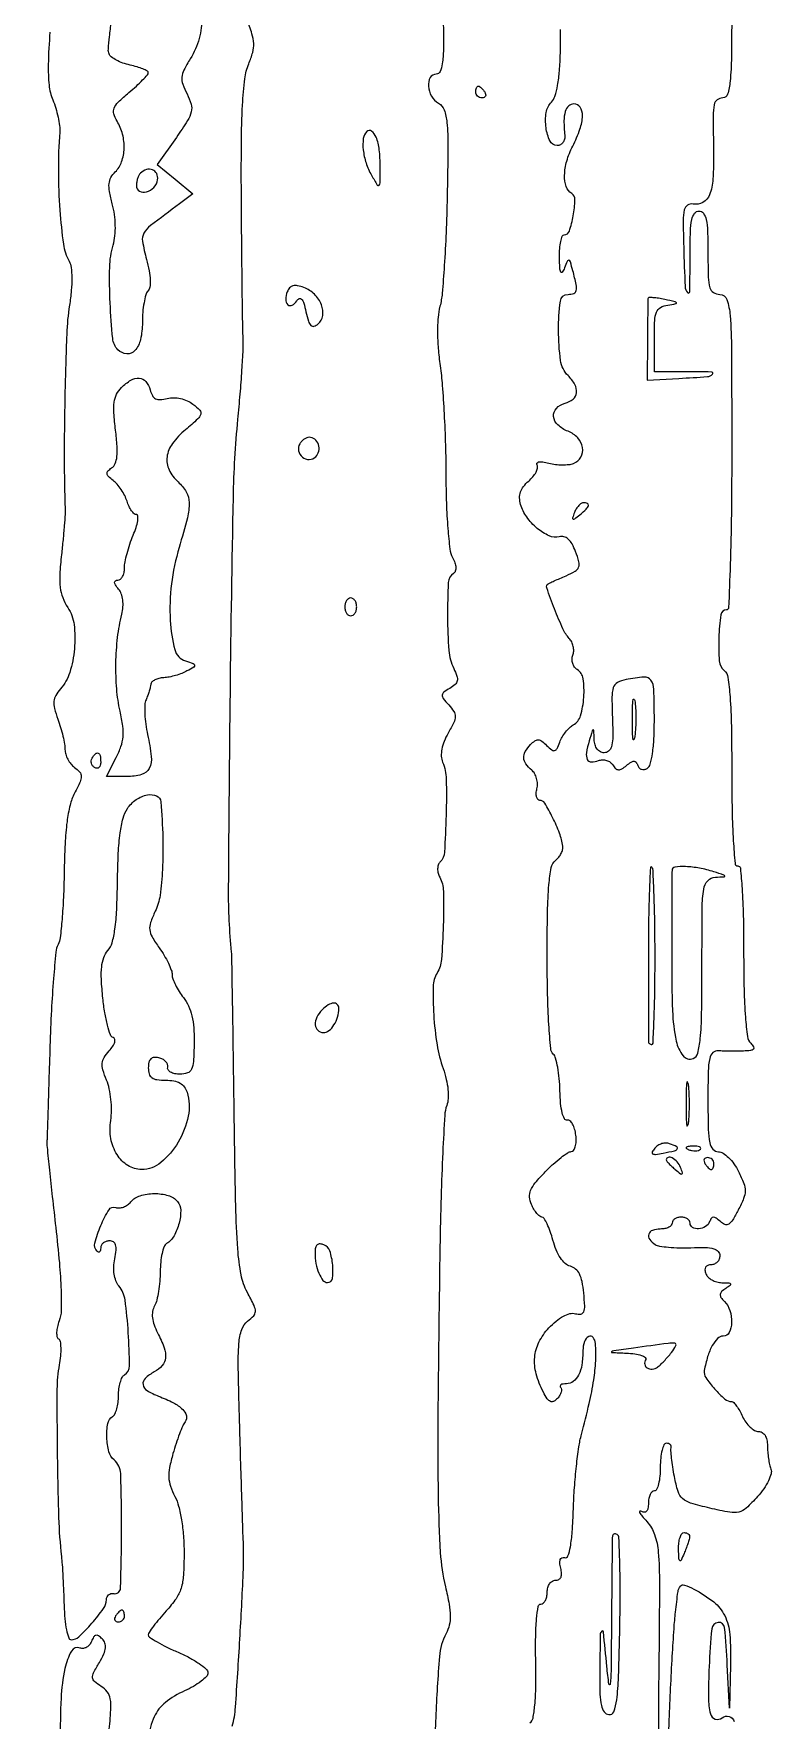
# Model space of a CAD drawing. Extents: x 0 to 5034, y 0 to 2560.
# Drawn here: x 387.8 to 512, y 1103.5 to 1386.8 of the extents above; entities that cross this region are included whole.
import ezdxf

# ---------------------------------------------------------------- set-up
doc = ezdxf.new("R2010")
doc.units = 0

msp = doc.modelspace()

# ---------------------------------------------------------------- linework, layer by layer
for points in [[(526.155146, 1387.921644, 0.000044), (526.25998, 1419.689892, 0.000061), (526.356434, 1450.89634, 0.000347)], [(505, 1391.262872, -0.003017), (504.949286, 1382.858642, -0.021477), (504.725431, 1378.793812, -0.046024), (504.304517, 1376.604561, -0.333852), (503.5, 1376, 0.162227), (502.538585, 1375.679635, 0.191333), (502.04089, 1374.866777, 0.044126), (501.884157, 1372.985224, 0.002372), (501.94301, 1367, -0.017571), (501.847541, 1362.357592, -0.079365), (501.273389, 1359.716988, -0.174786), (500.163253, 1358.447608, -0.173311), (498.494024, 1358.173205, 0.190221), (497.563467, 1357.988763, 0.198457), (497.030725, 1357.222211, 0.055941), (496.841923, 1355.409225, 0.005487), (496.925433, 1351.008403, 0.002428), (497.159117, 1344.297063, 0.17709), (497.571228, 1343.295083, 0.680372), (497.964494, 1343.445277, 0.002779), (498, 1349.833333, -0.008173), (498.060638, 1353.542824, -0.043436), (498.302326, 1355.555556, -0.101709), (498.762168, 1356.616331, -0.24446), (499.5, 1357, -0.241448), (500.235889, 1356.622643, -0.103378), (500.696429, 1355.583333, -0.044348), (500.938899, 1353.613168, -0.008455), (501, 1350, 0.006583), (501.054458, 1345.864163, 0.063075), (501.321429, 1344.125, 0.183695), (501.929389, 1343.311233, 0.142406), (503, 1343, -0.3217), (504.178853, 1342.153969, -0.062704), (504.731132, 1339.4375, -0.01773), (504.962124, 1333.647435, -0.001104), (505, 1316.5, -0.003024), (504.937214, 1306.120082, -0.005456), (504.741516, 1297.616789, -0.001251), (504.477144, 1290.362074, -0.402857), (504.100694, 1290, 0.374823), (503.162686, 1289.181889, 0.025173), (502.831996, 1285.346099, 0.02712), (502.904898, 1281.419493, 0.204085), (503.736896, 1279.803394, -0.186777), (504.359898, 1278.686399, -0.016248), (504.713606, 1275.392748, -0.014483), (504.936965, 1270.489792, -0.00414), (505, 1262.877555, 0.00468), (505.062532, 1256.196321, 0.011046), (505.265745, 1251.219389, 0.00597), (505.551261, 1247.411396, 0.38902), (506, 1247, -0.385721), (506.444241, 1246.597394, -0.007109), (506.732517, 1243.175, -0.012178), (506.936861, 1238.683157, -0.005276), (507, 1232.7, 0.005146), (507.067118, 1226.179156, 0.014171), (507.291958, 1221.587209, 0.014283), (507.637326, 1218.33598, 0.164203), (508.2, 1217.2, -0.057177), (508.677551, 1216.598671, -0.341672), (508.639583, 1216.226009, -0.173535), (508.169811, 1215.989066, -0.019135), (506.95, 1215.884846, -0.008888), (505.883992, 1215.853718, -0.006595), (504.705625, 1215.855809, -0.00667), (503.593219, 1215.887304, -0.014933), (502.75, 1215.947704, 0.221504), (501.836335, 1215.630051, 0.149722), (501.295896, 1214.647782, 0.046289), (501.051135, 1212.495677, 0.005183), (501, 1207.562858, 0.005507), (501.053692, 1202.687984, 0.044781), (501.301811, 1200.472537, 0.130854), (501.836849, 1199.396047, 0.211901), (502.75, 1198.975396, -0.140818), (503.537341, 1198.737134, -0.050196), (504.464085, 1197.996924, -0.044829), (505.374539, 1196.931073, -0.039161), (506.127484, 1195.672262, -0.02162), (507.016287, 1193.668734, -0.095169), (507.252403, 1192.403761, -0.096056), (507.001927, 1191.147212, -0.022245), (506.093514, 1189.180836, -0.017292), (505.158357, 1187.516158, -0.112755), (504.493893, 1186.832242, -0.237334), (503.849925, 1186.761628, -0.100287), (503.09103, 1187.23397, 0.026351), (502.377508, 1187.839794, 0.161983), (501.927532, 1187.993964, 0.248052), (501.586673, 1187.817643, 0.064008), (501.291667, 1187.25, -0.167658), (500.605352, 1186.407638, -0.12035), (499.44189, 1186.028073, -0.153177), (498.419926, 1186.265406, -0.265651), (498, 1187, 0.148195), (497.884432, 1187.381354, 0.098894), (497.559375, 1187.70625, 0.082425), (497.073457, 1187.925306, 0.064853), (496.5, 1188, 0.064853), (495.926543, 1187.925306, 0.082425), (495.440625, 1187.70625, 0.098894), (495.115568, 1187.381354, 0.148195), (495, 1187, -0.191087), (494.848523, 1186.618118, -0.088204), (494.4125, 1186.29375, -0.068025), (493.765418, 1186.073693, -0.048028), (493, 1186, 0.085845), (491.704637, 1185.775948, 0.232156), (491.07119, 1185.125329, 0.245473), (491.216104, 1184.25843, 0.092806), (492.152402, 1183.40581, 0.100349), (492.87751, 1183.138207, 0.015915), (494.390268, 1182.953202, 0.017097), (496.211942, 1182.851678, 0.014216), (498.152402, 1182.865161, -0.013669), (500.587443, 1182.884745, -0.063008), (501.980091, 1182.68118, -0.138109), (502.718287, 1182.233172, -0.189946), (503, 1181.518368, -0.095686), (502.888067, 1180.938824, -0.097094), (502.568594, 1180.446021, -0.098694), (502.091793, 1180.116098, -0.102495), (501.531385, 1180, 0.094119), (500.972145, 1179.893789, 0.166113), (500.617923, 1179.592642, 0.151899), (500.503306, 1179.114961, 0.075244), (500.638374, 1178.5, 0.108713), (501.017494, 1177.925088, 0.06578), (501.674403, 1177.436127, 0.061138), (502.494681, 1177.102423, 0.064364), (503.356989, 1176.984687, -0.011447), (504.493748, 1176.95053, -0.234384), (504.784323, 1176.7867, -0.399434), (504.742917, 1176.535065, -0.020978), (504.008359, 1176.026328, 0.043931), (503.306149, 1175.49075, 0.181316), (503.067055, 1175.023161, 0.182338), (503.194975, 1174.515362, 0.044506), (503.758359, 1173.841641, -0.120682), (504.694011, 1172.298974, -0.08462), (504.970994, 1170.277279, -0.10627), (504.556808, 1168.61662, -0.286101), (503.567388, 1168, 0.199363), (502.622415, 1167.607619, 0.070658), (501.727367, 1166.411935, 0.052318), (500.956547, 1164.573218, 0.02928), (500.393958, 1162.21175, 0.196589), (500.648632, 1161.033624, 0.031429), (502.130859, 1159.139323, 0.031929), (503.845327, 1157.442703, 0.181022), (505.028046, 1157, -0.212737), (505.346235, 1156.858202, -0.027748), (505.822365, 1156.265625, -0.028342), (506.334294, 1155.457576, -0.020133), (506.818046, 1154.5, 0.046624), (507.366525, 1153.543632, 0.050694), (508.069441, 1152.734375, 0.056806), (508.813326, 1152.179578, 0.1326), (509.478561, 1152, -0.134934), (510.105655, 1151.82763, -0.118733), (510.59271, 1151.352644, -0.090638), (510.899099, 1150.587329, -0.050047), (511, 1149.581787, 0.02018), (511.041781, 1148.546975, 0.016097), (511.167617, 1147.437123, 0.016387), (511.351208, 1146.41581, 0.038963), (511.57061, 1145.67659, -0.160456), (511.608871, 1144.883536, -0.045646), (511.167118, 1143.714249, -0.040009), (510.382666, 1142.38282, -0.0298), (509.32061, 1141.047724, -0.021716), (507.430585, 1139.117951, -0.129484), (506.201089, 1138.454481, -0.104825), (504.685626, 1138.411397, -0.011917), (501.311271, 1139.110527, -0.014653), (498.097998, 1139.956508, -0.110875), (496.735852, 1140.714126, -0.13872), (495.973727, 1141.911876, -0.027501), (495.373516, 1144.407605, -0.007095), (495.100356, 1146.029693, -0.009313), (494.89967, 1147.518172, -0.007188), (494.773514, 1148.762782, -0.083176), (494.812245, 1149.25, 0.13662), (494.804748, 1149.535437, 0.132619), (494.651097, 1149.779687, 0.110817), (494.367989, 1149.94361, 0.076174), (494, 1150, 0.295869), (493.612873, 1149.748945, 0.04382), (493.29375, 1148.825, 0.037669), (493.07239, 1147.532944, 0.023598), (493, 1146, -0.023598), (492.92761, 1144.467056, -0.037669), (492.70625, 1143.175, -0.04382), (492.387127, 1142.251055, -0.295869), (492, 1142, 0.195654), (491.618015, 1141.844577, 0.086673), (491.29375, 1141.395164, 0.066561), (491.073608, 1140.729059, 0.0466), (491, 1139.940983, -0.041141), (490.928515, 1139.073682, -0.147725), (490.685681, 1138.580831, -0.232604), (490.289072, 1138.430374, -0.107474), (489.75, 1138.602233, 0.334586), (489.554365, 1138.578046, 0.34225), (489.526693, 1138.385209, 0.043446), (489.957339, 1137.760867, 0.011746), (490.745125, 1136.851988, -0.101397), (492.047808, 1134.656621, -0.063576), (492.662114, 1131.723507, -0.021067), (492.859801, 1126.432437, -0.001511), (492.745125, 1111.739439, 0.003102), (492.671091, 1095.723964, 0.05296)], [(525.629179, 1326.5, 0.000052), (525.798578, 1343.827408, 0.00007), (525.947819, 1359.484375, 0.000047), (526.070043, 1372.630247, 0.00078)], [(415.954758, 1389.53109, -0.081599), (415.55332, 1386.000617, -0.069491), (414.040891, 1382.566163, 0.021192), (412.983592, 1380.681262, 0.094544), (412.634424, 1379.468324, 0.109637), (412.782626, 1378.304313, 0.033397), (413.497994, 1376.666506, -0.047239), (414.192951, 1374.947414, -0.133462), (414.224287, 1373.663856, -0.082124), (413.591557, 1372.187228, -0.011098), (411.707103, 1369.378237), (408.5, 1364.819719), (411.5, 1362.357798), (414.5, 1359.895877), (412.214801, 1358.197939, 0.003972), (407.379266, 1354.545078, 0.096036), (406.263007, 1353.283617, 0.179463), (406.017065, 1351.914795, 0.021285), (406.701844, 1348.851554, -0.019417), (407.129142, 1346.973095, -0.035211), (407.309001, 1345.408387, -0.043179), (407.258471, 1344.213183, -0.163734), (406.935542, 1343.55, 0.127655), (406.572332, 1342.921186, 0.023639), (406.274816, 1341.606718, 0.023986), (406.068631, 1339.996551, 0.019852), (406, 1338.268615, -0.053995), (405.691991, 1335.42475, -0.129231), (404.733059, 1333.550024, -0.235021), (403.379938, 1333.010689, -0.177588), (401.906716, 1333.693284, -0.174265), (401.014364, 1335.587117, -0.012083), (400.588666, 1341.563979, -0.017302), (400.514716, 1347.556638, -0.064348), (401.080549, 1351.280859, 0.043318), (401.382775, 1352.829628, 0.031587), (401.458173, 1354.582714, 0.030266), (401.309654, 1356.419511, 0.030469), (400.940556, 1358.220758, -0.019503), (400.473888, 1360.268832, -0.070197), (400.413944, 1361.603966, -0.101684), (400.728593, 1362.628514, -0.07131), (401.45448, 1363.597337, 0.110959), (402.517957, 1365.277203, 0.077303), (402.941238, 1367.48921, 0.071936), (402.679526, 1369.883964, 0.073061), (401.75, 1372.092703, -0.064211), (401.204922, 1373.326653, -0.172125), (401.255264, 1374.272083, -0.103446), (401.94141, 1375.274448, -0.015813), (403.75, 1376.901961, 0.010006), (404.995193, 1377.996585, 0.014531), (406.045313, 1379.015273, 0.010028), (406.866112, 1379.893736, 0.184921), (407, 1380.243371, 0.27632), (406.838899, 1380.512624, 0.024878), (406.098901, 1380.863424, 0.026754), (405.107934, 1381.21334, 0.017437), (403.93243, 1381.514841, -0.031543), (402.724401, 1381.86126, -0.036595), (401.630414, 1382.343903, -0.039616), (400.7861, 1382.882515, -0.140248), (400.403431, 1383.39106, -0.109773), (400.284611, 1384.189472, -0.009186), (400.472057, 1386.282816, -0.011884), (400.804299, 1388.795903, -0.008898)], [(421.077659, 1102.5, 0.054657), (421.646598, 1105.6747, 0.002302), (422.374562, 1117.120103, 0.003788), (422.944597, 1128.213949, 0.022664), (422.935578, 1134, -0.003835), (422.892864, 1135.088818, -0.000098), (422.738689, 1140.006035, -0.000208), (422.561237, 1145.778385, -0.000142), (422.364136, 1152.339693, -0.002408), (422.111838, 1162.457498, -0.023118), (422.224348, 1166.765156, -0.059813), (422.684096, 1169.132413, -0.157425), (423.681533, 1170.518997, 0.044248), (424.703616, 1171.421516, 0.194606), (424.992181, 1172.155479, 0.110484), (424.764572, 1173.12806, 0.010149), (423.634107, 1175.352098, -0.075978), (422.595595, 1178.298284, -0.028342), (422.022848, 1182.660119, -0.013404), (421.67991, 1189.937895, -0.001826), (421.426554, 1205.172795, 0.00031), (421.288348, 1215.336692, 0.000489), (421.155789, 1224.060133, 0.00011), (421.03026, 1231.717311, 0.020844), (420.984581, 1232.5, -0.026496), (420.4846, 1243.130389, -0.00148), (420.780734, 1276.252722, -0.001791), (421.286127, 1308.893224, -0.019567), (422.04972, 1322, 0.003775), (422.431384, 1326.239979, 0.004326), (422.730398, 1330.296875, 0.003911), (422.927237, 1333.740473, 0.024604), (422.927376, 1335.5, -0.008624), (422.863232, 1337.511922, -0.000532), (422.782112, 1343.49375, -0.00079), (422.704306, 1350.620651, -0.000585), (422.639951, 1358.5, -0.003456), (422.639105, 1368.336822, -0.011462), (422.831593, 1374.805557, -0.015783), (423.205157, 1379.229912, -0.070997), (423.86484, 1381.734355, 0.032658), (424.531826, 1383.656386, 0.078935), (424.698221, 1385.146797, 0.066103), (424.405558, 1386.7701, 0.017861), (423.516896, 1389.234355, -0.041558)], [(456.547013, 1388.25, -0.007151), (456.566124, 1384.115848, -0.033567), (456.383871, 1381.747106, -0.068294), (456.003039, 1380.424093, -0.296819), (455.351582, 1380, 0.27116), (454.354822, 1379.416536, 0.149361), (454.043498, 1377.991549, 0.110016), (454.572258, 1376.285746, 0.135852), (455.75, 1375.118295, -0.182327), (456.698084, 1373.99073, -0.061811), (457.162926, 1371.861936, -0.025003), (457.32433, 1367.977158, -0.002942), (457.200021, 1359.318605, -0.00521), (457.018141, 1353.388311, -0.00629), (456.719327, 1347.82484, -0.005413), (456.358666, 1343.154072, -0.04199), (455.984864, 1341, 0.04392), (455.667991, 1339.13129, 0.020796), (455.573608, 1336.687323, 0.019072), (455.687848, 1333.911087, 0.01628), (456.014736, 1331, -0.016996), (456.38028, 1327.702147, -0.005939), (456.688084, 1322.938501, -0.00589), (456.902912, 1317.684598, -0.006846), (456.979893, 1312.684259, 0.00828), (457.066649, 1307.934148, 0.011488), (457.312594, 1303.683612, 0.009598), (457.660944, 1300.210629, 0.093328), (458.103245, 1298.807085, -0.03779), (458.500506, 1297.907503, -0.071124), (458.656628, 1297.13054, -0.099335), (458.570219, 1296.524957, -0.164382), (458.254499, 1296.122826, 0.240306), (457.387881, 1294.608477, 0.012663), (457.256854, 1288.859544, 0.018246), (457.478666, 1283.178567, 0.094627), (458.295006, 1280.16098, -0.029708), (458.82751, 1278.878293, -0.132437), (458.884614, 1278.072577, -0.165101), (458.526319, 1277.446563, -0.053427), (457.64359, 1276.820419, 0.029815), (456.644446, 1276.180256, 0.222258), (456.379302, 1275.699446, 0.183008), (456.553101, 1275.128429, 0.019526), (457.458654, 1274.045687, -0.041091), (458.309866, 1272.933904, -0.149112), (458.549111, 1272.086779, -0.108625), (458.309796, 1271.096818, -0.016859), (457.360069, 1269.304664, 0.034276), (456.685652, 1267.917371, 0.049481), (456.302298, 1266.609322, 0.057662), (456.218259, 1265.427873, 0.086018), (456.439544, 1264.418416, -0.091261), (457.034134, 1261.564372, -0.012673), (457.022189, 1255.491506, -0.009067), (456.740678, 1249.301095, -0.180017), (455.980008, 1247.596804, 0.118587), (455.700068, 1247.129732, 0.072552), (455.597841, 1246.492305, 0.065233), (455.680821, 1245.780863, 0.060886), (455.944582, 1245.096804, -0.117638), (456.557982, 1242.747894, -0.012266), (456.539089, 1237.009071, -0.012161), (456.239851, 1231.275515, -0.119846), (455.49646, 1228.994272, 0.134774), (454.832608, 1226.733746, 0.020317), (454.941823, 1221.969641, 0.023935), (455.506425, 1216.922764, 0.04501), (456.517377, 1212.950749, -0.026622), (457.049865, 1211.139638, -0.033981), (457.33522, 1209.423676, -0.038269), (457.366013, 1207.910827, -0.073216), (457.12241, 1206.72325, 0.072621), (456.789113, 1205.108122, 0.002653), (456.455146, 1198.837455, 0.004799), (456.170085, 1191.398829, 0.003345), (455.985159, 1183, 0.001308), (455.644949, 1156.231819, 0.006524), (455.689334, 1141.210207, 0.010737), (456.048193, 1131.638719, 0.044267), (456.898811, 1125.910669, -0.012936), (457.525786, 1122.969508, -0.042173), (457.724152, 1120.989728, -0.061949), (457.557812, 1119.458006, -0.064962), (457.021344, 1118.039882, 0.103524), (455.898935, 1114.209999, 0.008825), (455.269896, 1103.931123, 0.009722), (455.023872, 1093.694001, 0.085209)], [(390.481011, 1387.051922, 0.016058), (390.190881, 1381.606634, 0.029981), (390.325872, 1378.131663, 0.07448), (390.94776, 1375.670033, -0.025479), (391.443512, 1374.291377, -0.020676), (391.836621, 1372.77026, -0.021149), (392.081865, 1371.33523, -0.049732), (392.111813, 1370.25, 0.018473), (391.884665, 1363.734949, 0.017792), (392.133283, 1357.138321, 0.016257), (392.738701, 1351.435312, 0.093252), (393.703006, 1348.566215, -0.098177), (394.044034, 1347.517779, -0.02779), (394.152931, 1345.796608, -0.02463), (394.063521, 1343.650259, -0.016051), (393.759214, 1341.188346, 0.029402), (393.287137, 1336.301119, 0.004087), (392.988416, 1326.121158, 0.005079), (392.870827, 1315.436547, 0.010188), (393.035598, 1307, -0.026781), (393.023134, 1306.086632, -0.003365), (392.877049, 1304.114091, -0.003949), (392.669171, 1301.772711, -0.003268), (392.411757, 1299.282013, 0.013316), (392.136244, 1295.965782, 0.043545), (392.20391, 1293.767801, 0.06165), (392.623932, 1292.058517, 0.054037), (393.460705, 1290.419628, -0.114931), (394.523339, 1287.519172, -0.05314), (394.588554, 1283.479933, -0.052993), (393.795933, 1279.486228, -0.107489), (392.22335, 1276.71376, 0.053065), (391.447054, 1275.63572, 0.109727), (391.142388, 1274.648995, 0.084486), (391.246911, 1273.45987, 0.022686), (391.812216, 1271.642762, -0.015523), (392.266913, 1270.251749, -0.014057), (392.651088, 1268.788641, -0.014237), (392.920789, 1267.459504, -0.042958), (393, 1266.539245, 0.075352), (393.118687, 1265.756171, 0.048396), (393.475134, 1264.907319, 0.047609), (393.998543, 1264.124612, 0.063801), (394.617477, 1263.537757, -0.055221), (395.470626, 1262.75609, -0.181848), (395.734342, 1262.053342, -0.106392), (395.531757, 1261.115523, -0.013129), (394.614186, 1259.220812, 0.059839), (393.858763, 1257.199852, 0.027046), (393.340274, 1254.415354, 0.020407), (393.010202, 1250.725218, 0.008823), (392.858471, 1245.793297, -0.007734), (392.742176, 1241.724985, -0.010149), (392.503206, 1238.016171, -0.007916), (392.193052, 1234.93962, -0.089511), (391.838561, 1233.772391, 0.094273), (391.469097, 1232.513218, 0.00439), (391.073867, 1228.066002, 0.007133), (390.724596, 1222.748899, 0.00505), (390.478059, 1216.772391, -0.000024), (390.293282, 1210.847079, -0.000036), (390.13193, 1205.692515, -0.000013), (389.992449, 1201.250427, -0.00089), (389.967529, 1200.5, 0.034035), (389.991954, 1199.761638, 0.000636), (390.388026, 1195.906678, 0.001556), (390.869882, 1191.410731, 0.00104), (391.44814, 1186.267414, -0.006049), (392.058691, 1180.298844, -0.013366), (392.347497, 1175.728715, -0.015109), (392.368452, 1172.328901, -0.085021), (392.020081, 1170.552816, 0.034087), (391.719682, 1169.564847, 0.047433), (391.59786, 1168.648946, 0.057044), (391.653295, 1167.925992, 0.209677), (391.907874, 1167.556937, -0.219692), (392.189865, 1167.130916, -0.031051), (392.286991, 1166.056025, -0.030623), (392.241644, 1164.690376, -0.021615), (392.030913, 1163.169049, 0.044561), (391.654706, 1159.082546, 0.003586), (391.702648, 1148.264874, 0.004965), (391.93421, 1137.512381, 0.020294), (392.404195, 1131, -0.011703), (392.523529, 1129.666016, -0.003155), (392.649871, 1127.545312, -0.003193), (392.762793, 1125.134765, -0.003303), (392.843476, 1122.75, 0.016441), (392.97843, 1120.506967, 0.028387), (393.257207, 1118.659045, 0.028671), (393.622441, 1117.306897, 0.32299), (394.047966, 1117, 0.192107), (395.336405, 1117.514004, 0.022904), (397.507086, 1119.771394, 0.024576), (399.459011, 1122.230725, 0.15023), (399.968399, 1123.75, -0.098196), (400.071243, 1124.207673, -0.116856), (400.338309, 1124.559375, -0.119434), (400.729658, 1124.74887, -0.105743), (401.183293, 1124.75, 0.467006), (402.339227, 1125.657541, 0.007104), (402.505028, 1135.308295, 0.008444), (402.371363, 1144.911968, 0.215033), (401.25, 1147.207404, -0.15871), (400.374364, 1148.594057, -0.053596), (400.033539, 1150.989057, -0.053619), (400.204716, 1153.334067, -0.212416), (401, 1154.5, 0.144823), (401.385448, 1154.931076, 0.04093), (401.70625, 1155.783064, 0.037579), (401.926362, 1156.85147, 0.032024), (402, 1158, -0.032033), (402.073657, 1159.148542, -0.037585), (402.293826, 1160.216983, -0.040938), (402.614713, 1161.069012, -0.144801), (403.00026, 1161.500161, 0.261539), (403.834002, 1163.006191, 0.014455), (403.639114, 1168.584913, 0.018354), (403.084084, 1174.087274, 0.139772), (402.045024, 1176.445749, -0.08373), (401.556482, 1177.287928, -0.051878), (401.267413, 1178.397229, -0.046908), (401.194135, 1179.670088, -0.04031), (401.350496, 1181.002481, 0.022924), (401.574133, 1182.466776, 0.097781), (401.495693, 1183.343557, 0.188877), (401.128439, 1183.819185, 0.135805), (400.475, 1184, 0.07758), (399.911518, 1183.912041, 0.090119), (399.433281, 1183.657292, 0.100778), (399.113572, 1183.278269, 0.125614), (399, 1182.833333, -0.051115), (398.958308, 1182.426566, -0.153465), (398.823848, 1182.185527, -0.259643), (398.627638, 1182.135563, -0.132434), (398.400335, 1182.266331, -0.265811), (398.023844, 1183.64931, -0.036974), (399.017611, 1186.572241, -0.037601), (400.398959, 1189.246361, -0.360849), (401.527062, 1189.627989, 0.110995), (402.123469, 1189.540703, 0.06961), (402.815247, 1189.691596, 0.064501), (403.493156, 1190.04675, 0.066766), (404.049332, 1190.559441, -0.146963), (405.604832, 1191.592475, -0.071742), (407.981635, 1191.954516, -0.071946), (410.355042, 1191.6304, -0.150804), (411.899051, 1190.621637, -0.17206), (412.438084, 1189.153799, -0.066335), (412.171705, 1186.968857, -0.064744), (411.31571, 1184.844866, -0.126878), (410.061683, 1183.538122, 0.167227), (409.650349, 1183.035488, 0.032656), (409.311869, 1181.897737, 0.031404), (409.077823, 1180.457383, 0.024579), (409, 1178.875242, -0.020865), (408.930554, 1177.211818, -0.019689), (408.722594, 1175.527154, -0.020093), (408.419757, 1174.051226, -0.06229), (408.055638, 1173.103961, 0.080114), (407.726394, 1172.14745, 0.070394), (407.693556, 1171.090902, 0.058703), (407.967408, 1169.903984, 0.03365), (408.555638, 1168.555396, -0.030464), (409.664716, 1166.056243, -0.11078), (409.89895, 1164.345863, -0.161553), (409.350786, 1163.066828, -0.088774), (408, 1162, 0.063531), (406.473476, 1160.914141, 0.255215), (406.119472, 1159.866486, 0.214352), (406.801639, 1158.861228, 0.047271), (408.717229, 1157.91741, -0.026566), (411.215006, 1156.812619, -0.074248), (412.772119, 1155.706187, -0.140925), (413.392666, 1154.634305, -0.225682), (413.187414, 1153.617321, 0.058622), (412.790805, 1152.934114, 0.010844), (412.240694, 1151.584977, 0.011501), (411.664888, 1149.969961, 0.010258), (411.140246, 1148.267706, 0.020075), (410.568103, 1145.912446, 0.060889), (410.442249, 1144.271207, 0.071803), (410.722426, 1142.802143, 0.036375), (411.465163, 1141.067366, -0.055776), (412.090495, 1139.434875, -0.02337), (412.57649, 1137.12807, -0.021554), (412.894132, 1134.444301, -0.018679), (413, 1131.611378, -0.013678), (412.896577, 1127.831329, -0.060861), (412.507836, 1125.648963, -0.078528), (411.654328, 1123.902562, -0.032218), (410, 1121.838857, 0.01055), (408.850831, 1120.5261, 0.014625), (407.88125, 1119.299004, 0.011089), (407.136341, 1118.249547, 0.149882), (407, 1117.804937, 0.253626), (407.209562, 1117.418379, 0.012905), (408.46875, 1116.643876, 0.018017), (410.083899, 1115.783213, 0.011828), (412, 1114.904654, -0.020569), (413.915165, 1113.985684, -0.029058), (415.53125, 1113.002352, -0.028759), (416.714026, 1112.080174, -0.216038), (417, 1111.449204, -0.192885), (416.754212, 1110.835773, -0.037418), (415.850374, 1110.020682, -0.034861), (414.584954, 1109.174658, -0.026035), (413.086381, 1108.418011, 0.064635), (409.875085, 1106.472927, 0.116951), (407.99055, 1104.065984, 0.08207), (407.004765, 1100.471183, 0.020493)], [(471.099583, 1103.061546, 0.211796), (471.617574, 1103.819017, 0.021949), (471.922862, 1106.009373, 0.020299), (472.0906, 1109.112438, 0.008013), (472.079423, 1113.388922, -0.007698), (472.066046, 1117.513504, -0.019552), (472.219443, 1120.504017, -0.01854), (472.489158, 1122.609237, -0.366814), (472.950134, 1123, 0.183512), (473.350902, 1123.152218, 0.090604), (473.691602, 1123.5875, 0.070487), (473.922475, 1124.234703, 0.050521), (474, 1125, -0.068582), (474.105348, 1125.764437, -0.084945), (474.413124, 1126.4125, -0.099857), (474.870073, 1126.845833, -0.140877), (475.40638, 1127, 0.121863), (475.971904, 1127.139911, 0.172211), (476.320508, 1127.518142, 0.119748), (476.426305, 1128.152639, 0.045692), (476.278612, 1129.04259, -0.038593), (476.126348, 1129.885897, -0.114516), (476.200065, 1130.465264, -0.207877), (476.481092, 1130.758284, -0.161127), (476.926537, 1130.79259, 0.382856), (477.487219, 1131.090668, 0.043416), (477.895286, 1132.599679, 0.027782), (478.202235, 1135.107807, 0.008067), (478.397367, 1139, -0.009663), (478.586578, 1142.54765, -0.008945), (478.916029, 1146.178125, -0.008969), (479.325044, 1149.398696, -0.02937), (479.757536, 1151.5, 0.008091), (481.062963, 1156.709519, 0.019141), (481.822619, 1160.636785, 0.025117), (482.152778, 1163.844311, 0.034242), (482.105963, 1166.75, 0.14139), (481.704874, 1167.79811, 0.373794), (480.979015, 1167.952039, 0.18565), (480.249775, 1167.081353, 0.082713), (480, 1165.581787, -0.036835), (479.824886, 1163.208022, -0.078636), (479.275459, 1161.458088, -0.116071), (478.390225, 1160.390487, -0.16328), (477.226345, 1160, 0.03727), (476.66798, 1159.958322, 0.104815), (476.302998, 1159.821824, 0.242069), (476.185893, 1159.621521, 0.212998), (476.273222, 1159.393444, -0.186201), (476.417451, 1159.068043, -0.085318), (476.360427, 1158.599835, -0.066826), (476.118042, 1158.064097, -0.048295), (475.718329, 1157.543555, -0.0795), (475.084133, 1157.050568, -0.235966), (474.549172, 1157.029882, -0.142069), (474.019201, 1157.482699, -0.025734), (473.357878, 1158.611302, -0.053379), (472.15916, 1161.684339, -0.087802), (471.908758, 1164.455652, -0.094863), (472.622582, 1166.993337, -0.072017), (474.275252, 1169.372365, -0.032156), (475.503016, 1170.528995, -0.049285), (476.714291, 1171.344922, -0.060413), (477.823158, 1171.779639, -0.127871), (478.739626, 1171.77834, 0.097141), (479.651335, 1171.721648, 0.270753), (480.138788, 1172.100275, 0.10739), (480.301708, 1173.063187, 0.012182), (480.144673, 1175.280159, 0.026032), (479.866828, 1177.154946, 0.067317), (479.420048, 1178.444109, 0.097596), (478.771776, 1179.274898, 0.114958), (477.890801, 1179.738807, -0.122752), (477.044989, 1180.200942, -0.059507), (476.238694, 1181.143611, -0.048957), (475.527307, 1182.474531, -0.032512), (474.969135, 1184.114623, 0.018191), (474.509578, 1185.603356, 0.02741), (473.992701, 1186.858671, 0.025937), (473.486453, 1187.791408, 0.261121), (473.11427, 1188, -0.179703), (472.740073, 1188.138977, -0.042206), (472.264647, 1188.624188, -0.038232), (471.779797, 1189.311404, -0.029584), (471.357474, 1190.124894, -0.085349), (471.040957, 1191.367515, -0.120521), (471.223062, 1192.490534, -0.074963), (472.005768, 1193.766339, -0.017707), (473.686993, 1195.624894, -0.0153), (475.021427, 1196.917415, -0.020075), (476.320301, 1198.008563, -0.017988), (477.449244, 1198.818937, -0.147714), (478.048756, 1199, 0.246771), (478.439577, 1199.205394, 0.082895), (478.721445, 1199.807812, 0.059553), (478.858725, 1200.696546, 0.037229), (478.816422, 1201.75, 0.039295), (478.613427, 1202.788093, 0.060718), (478.263853, 1203.631447, 0.082569), (477.831623, 1204.167044, 0.231388), (477.379674, 1204.293225, -0.329435), (476.901966, 1204.526323, -0.05881), (476.527242, 1205.513258, -0.039277), (476.262494, 1207.085008, -0.01646), (476.143478, 1209.22942, 0.017737), (476.024833, 1211.272843, 0.022003), (475.763841, 1213.159448, 0.021014), (475.414999, 1214.694275, 0.130709), (475.013805, 1215.386195, -0.176565), (474.585732, 1216.305306, -0.005953), (474.283398, 1220.359323, -0.010049), (474.068868, 1225.411793, -0.005585), (474, 1231.577555, -0.003967), (474.061233, 1239.295441, -0.017475), (474.292353, 1243.839828, -0.025726), (474.688241, 1246.70712, -0.174084), (475.405104, 1247.921243, 0.051706), (475.929348, 1248.456771, 0.048605), (476.345015, 1249.099179, 0.052205), (476.598396, 1249.746976, 0.104241), (476.631677, 1250.293688, 0.05347), (476.062312, 1252.488953, 0.026193), (474.9013, 1255.138569, 0.018683), (473.583953, 1257.53446, 0.263538), (472.762048, 1258, -0.220381), (472.424437, 1258.156402, -0.116126), (472.20992, 1258.5767, -0.078164), (472.156044, 1259.211255, -0.04615), (472.280134, 1259.963232, 0.07314), (472.37238, 1260.800302, 0.059932), (472.232421, 1261.690284, 0.061545), (471.892856, 1262.496486, 0.089361), (471.396765, 1263.085677, -0.062776), (470.415684, 1264.133141, -0.147719), (470.068072, 1265.134964, -0.142326), (470.327846, 1266.186977, -0.05669), (471.221549, 1267.392085, -0.049957), (471.919048, 1268.003354, -0.171132), (472.489642, 1268.167921, -0.148243), (473.089547, 1267.947219, -0.034646), (473.907217, 1267.23564, 0.027939), (474.759829, 1266.473338, 0.235025), (475.249487, 1266.367948, 0.220492), (475.649097, 1266.693558, 0.024688), (476.121851, 1267.800357, -0.044651), (476.520482, 1268.639346, -0.033634), (477.097389, 1269.482529, -0.03442), (477.753466, 1270.206704, -0.064007), (478.388916, 1270.677896, 0.197446), (479.594744, 1272.197688, 0.052139), (480.150995, 1275.313704, 0.052143), (480.051775, 1278.440378, 0.223962), (479.062851, 1279.961156, -0.098054), (478.591219, 1280.399697, -0.081186), (478.283585, 1281.014054, -0.079552), (478.183566, 1281.706485, -0.087999), (478.311793, 1282.370136, 0.083542), (478.452726, 1283.066417, 0.060544), (478.383116, 1283.85604, 0.059925), (478.12437, 1284.614971, 0.077252), (477.70751, 1285.221061, -0.082801), (476.64741, 1286.799383, -0.014062), (475.237022, 1290.152951, -0.007471), (473.926355, 1293.688076, -0.346309), (474.1582, 1294.372385, -0.035853), (474.399743, 1294.506131, -0.001967), (475.187665, 1294.867569, -0.003044), (476.130232, 1295.288564, -0.002219), (477.182787, 1295.745456, 0.02892), (478.705725, 1296.505541, 0.171345), (479.277661, 1297.17006, 0.160013), (479.326367, 1298.072302, 0.024385), (478.765409, 1299.810547, 0.036252), (478.181683, 1301.072009, 0.082226), (477.530949, 1301.893462, 0.116909), (476.811453, 1302.29027, 0.132522), (476.025235, 1302.296348, -0.172054), (474.339396, 1302.43998, -0.067447), (472.334388, 1303.698295, -0.062909), (470.558755, 1305.604318, -0.085652), (469.531465, 1307.712326, -0.065853), (469.364002, 1308.812512, -0.088543), (469.521377, 1309.806096, -0.082564), (470.026454, 1310.734014, -0.049911), (470.893342, 1311.640705, 0.04033), (471.61653, 1312.368706, 0.054747), (472.13317, 1313.13686, 0.067432), (472.384551, 1313.829742, 0.194122), (472.29962, 1314.324222, -0.265283), (472.288206, 1314.650631, -0.235462), (472.566674, 1314.851384, -0.07905), (473.245437, 1314.854342, -0.023126), (474.271384, 1314.646735, 0.032002), (475.371135, 1314.44443, 0.02715), (476.550195, 1314.369279, 0.028048), (477.634267, 1314.41996, 0.065998), (478.420537, 1314.607881, 0.171962), (479.658286, 1315.665321, 0.174822), (479.943278, 1317.25807, 0.145283), (479.137483, 1318.894179, 0.115837), (477.5, 1320, -0.097735), (475.796192, 1321.06387, -0.179908), (475.077553, 1322.507944, -0.221325), (475.537918, 1323.852537, -0.13825), (477, 1324.710251, 0.110536), (478.341238, 1325.401636, 0.194258), (478.92069, 1326.485586, 0.156388), (478.638063, 1327.858129, 0.06812), (477.5, 1329.357143, -0.164533), (476.246189, 1331.892554, -0.03329), (475.907438, 1336.974853, -0.03084), (476.208991, 1341.859133, -0.378538), (477.5, 1343, 0.085878), (478.467241, 1343.167363, 0.261653), (478.889556, 1343.652484, 0.106187), (478.882517, 1344.641278, 0.010663), (478.318342, 1346.946448, 0.006605), (477.890105, 1348.466771, 0.240375), (477.647599, 1348.722139, 0.39068), (477.39048, 1348.611771, 0.011857), (476.902281, 1347.446448, -0.050546), (476.538003, 1346.736398, -0.590746), (476.292771, 1346.753938, -0.096344), (476.131674, 1347.411887, -0.007322), (476.070285, 1349.25, -0.022004), (476.1066, 1350.687287, -0.035546), (476.277678, 1351.898438, -0.040287), (476.539935, 1352.771176, -0.308884), (476.875, 1353, 0.326209), (477.729168, 1353.623636, 0.033152), (478.37053, 1356.208424, 0.033306), (478.667129, 1358.885309, 0.270649), (478.114804, 1359.933724, -0.177084), (477.206573, 1361.096813, -0.083563), (476.926095, 1363.008191, -0.065597), (477.290124, 1365.383954, -0.046102), (478.282491, 1367.903638, 0.031795), (479.507952, 1370.772017, 0.077542), (479.930505, 1373.024789, 0.151128), (479.542774, 1374.429338, 0.255732), (478.5, 1375, 0.187482), (477.60952, 1374.653937, 0.136332), (477.040738, 1373.743641, 0.073935), (476.816576, 1372.15161, 0.023418), (476.947704, 1369.75, -0.082018), (476.906014, 1369.081658, -0.100919), (476.647676, 1368.514062, -0.112584), (476.214929, 1368.13582, -0.124149), (475.676358, 1368, -0.28806), (474.474223, 1368.755244, -0.079579), (473.806633, 1370.991529, -0.071701), (473.837132, 1373.559784, -0.158909), (474.714338, 1375.285767, 0.122834), (475.297728, 1376.256905, 0.029032), (475.747877, 1378.108696, 0.025361), (476.065734, 1380.545588, 0.014598), (476.213124, 1383.502904, 0.008272), (476.229366, 1387.50376, 0.060538)], [(523.93147, 945.845619, -0.000225), (524.384816, 1020.5, 0.000097), (524.861336, 1095.775456, 0.000492)], [(493.904166, 1090.552959, 0.00509), (494.513902, 1103.570053, -0.002599), (494.7369, 1108.89868, -0.00261), (495.015009, 1114.217357, -0.002547), (495.305378, 1118.853092, -0.010442), (495.554467, 1121.659248, -0.006223), (495.97379, 1125.08315, -0.136167), (496.367801, 1126.002291, -0.31857), (497.053692, 1126.19829, -0.035042), (498.641546, 1125.510943, -0.048066), (501.972103, 1123.354309, -0.112749), (503.815362, 1121.054062, -0.093403), (504.670431, 1117.899988, -0.026435), (504.801303, 1112.791813), (504.602606, 1105.5), (504.256115, 1112.818271, 0.013173), (503.797471, 1119.033843, 0.413473), (502.717306, 1119.919295, 0.359046), (501.638448, 1118.837199, 0.012664), (501.200873, 1112.519518, 0.010427), (501.080069, 1107.261663, 0.063019), (501.416213, 1104.559289, 0.256654), (502.228753, 1103.690727, 0.257732), (503.39505, 1103.912899, -0.255431), (504.55042, 1104.138165, -0.24089), (505.407578, 1103.289562, -0.066987)], [(400.388984, 1101.492474, 0.008679), (400.706489, 1105.230314, 0.058844), (400.61362, 1107.079865, 0.120477), (400.113012, 1108.239524, 0.091563), (399.08786, 1109.177203, -0.035721), (397.975562, 1109.987615, -0.200443), (397.646557, 1110.62881, -0.139301), (397.812066, 1111.452142, -0.014592), (398.772313, 1113.191702, 0.023645), (399.530121, 1114.625255, 0.080414), (399.819736, 1115.638065, 0.124365), (399.715753, 1116.437005, 0.102485), (399.242594, 1117.157406, 0.047418), (398.632164, 1117.661867, 0.210463), (398.184825, 1117.743731, 0.201828), (397.80998, 1117.469175, 0.043504), (397.450024, 1116.73036, -0.077936), (397.118779, 1116.154457, -0.090299), (396.640966, 1115.741126, -0.100781), (396.093548, 1115.552293, -0.12507), (395.560161, 1115.615288, 0.374374), (394.073505, 1115.072556, 0.073561), (392.993905, 1112.182101, 0.040953), (392.345507, 1107.173518, 0.014839), (392.222064, 1100, -0.006408)]]:
    msp.add_lwpolyline(points, format="xyb")
for points in [[(463.5, 1377, -0.082592), (463.656512, 1376.6179, -0.161196), (463.6254, 1376.29375, -0.182303), (463.413961, 1376.078288, -0.108972), (463.059017, 1376, -0.093332), (462.654762, 1376.076123, -0.09642), (462.311086, 1376.29375, -0.099167), (462.081062, 1376.618444, -0.105053), (462, 1377, -0.042167), (462.032345, 1377.382849, -0.061769), (462.129539, 1377.70625, -0.081139), (462.272352, 1377.92554, -0.210953), (462.440983, 1378, -0.151918), (462.65171, 1377.934461, -0.038439), (462.933975, 1377.70625, -0.035638), (463.231006, 1377.382774, -0.029505)], [(443.681695, 1370.348362, 0.167582), (443.109608, 1369.174024, 0.058102), (443.099727, 1367.263157, 0.051939), (443.577547, 1365.071791, 0.050253), (444.5, 1363, 0.007301), (445.46837, 1361.361999, 0.49075), (445.748982, 1361.331053, 0.190357), (445.920614, 1361.746252, 0.002684), (445.949252, 1364.5, 0.030517), (445.792163, 1367.302992, 0.063304), (445.264893, 1369.425953, 0.143092), (444.509017, 1370.411772, 0.370081)], [(405.666667, 1363.333333, 0.081092), (405.410796, 1362.977617, 0.037677), (405.195833, 1362.449294, 0.036043), (405.049167, 1361.847484, 0.041773), (405, 1361.260009, 0.267131), (405.516921, 1360.36151, 0.202028), (406.668426, 1360.213349, 0.135098), (407.94619, 1360.978054, 0.155659), (408.56704, 1362.25, 0.149568), (408.408651, 1363.286182, 0.193541), (407.704772, 1363.928657, 0.169955), (406.671207, 1363.950132, 0.117912)], [(430.33815, 1343.43882, 0.086567), (430.084622, 1342.14639, 0.211098), (430.450209, 1341.26971, 0.327241), (431.174448, 1341.177155, 0.128657), (431.945675, 1341.912101, -0.142272), (432.365964, 1342.291701, -0.343561), (432.750391, 1342.209793, -0.104237), (433.111126, 1341.535583, -0.016842), (433.481254, 1340.085349, 0.018093), (433.897012, 1338.473165, 0.1242), (434.311781, 1337.774433, 0.279029), (434.829746, 1337.64562, 0.098379), (435.530641, 1338.02543, 0.189314), (436.302374, 1339.425166, 0.12657), (436.076868, 1341.262445, 0.106074), (434.912819, 1343.018829, 0.105346), (433.128068, 1344.148328, 0.039306), (432.060147, 1344.450495, 0.112015), (431.292371, 1344.430581, 0.148989), (430.739076, 1344.095273, 0.09119)], [(490.944444, 1342.361328, 0.033866), (490.920881, 1342.084299, 0.000352), (490.888889, 1340.138856, 0.001128), (490.858643, 1337.895794, 0.000733), (490.833333, 1335.302862), (490.777778, 1328.605725), (496.138889, 1328.88891, 0.003913), (500.915291, 1329.178711, 0.191258), (501.759413, 1329.582704, 0.647377), (501.599781, 1329.957558, 0.004787), (497.166667, 1330), (492, 1330), (492, 1335.430449, -0.01066), (492.06728, 1338.585726, -0.082332), (492.369672, 1340.026104, -0.173938), (493.034499, 1340.790786, -0.089389), (494.25, 1341.210394, 0.005322), (495.636419, 1341.440886, 0.510584), (495.711802, 1341.596444, 0.217962), (495.492409, 1341.762771, 0.002781), (493.75, 1342.141273, 0.012198), (492.691607, 1342.33819, 0.020323), (491.791493, 1342.445735, 0.015482), (491.084152, 1342.479227, 0.37486)], [(407.300191, 1326.960072, 0.060934), (407.680872, 1325.999993, 0.151593), (408.217097, 1325.479315, 0.13519), (408.998115, 1325.320145, 0.044471), (410.166822, 1325.504664, -0.064081), (411.245588, 1325.63199, -0.051514), (412.407413, 1325.499628, -0.050926), (413.531816, 1325.129334, -0.058903), (414.5, 1324.552165, -0.036825), (415.638242, 1323.53587, -0.269637), (415.806214, 1322.854127, -0.138255), (415.319228, 1322.077271, -0.00846), (413.240985, 1320.257573, 0.05775), (411.062605, 1317.934092, 0.124903), (410.139314, 1315.68338, 0.149134), (410.476069, 1313.532683, 0.096253), (412, 1311.5, -0.077973), (413.370904, 1309.803339, -0.127576), (413.861433, 1308.03223, -0.066807), (413.561597, 1305.481385, -0.010018), (412.180508, 1300.5, 0.041666), (410.887876, 1294.35119, 0.045006), (410.679922, 1288.231985, 0.049177), (411.442101, 1283.330228, 0.258256), (413.249706, 1281.420746, -0.010495), (414.539736, 1280.981298, -0.276208), (414.761179, 1280.708859, -0.297675), (414.617968, 1280.400762, -0.011709), (413.493161, 1279.736235, -0.035466), (412.640447, 1279.33552, -0.021765), (411.58779, 1278.980974, -0.021777), (410.509943, 1278.719709, -0.035934), (409.580267, 1278.605323, 0.045348), (408.777828, 1278.491242, 0.060043), (408.085708, 1278.237189, 0.074084), (407.599728, 1277.890509, 0.181223), (407.413633, 1277.5, -0.038656), (407.332424, 1277.007511, -0.014282), (407.145155, 1276.32891, -0.014056), (406.897693, 1275.59675, -0.016444), (406.620946, 1274.917567, 0.092907), (406.409323, 1274.031851, 0.02328), (406.405298, 1272.539582, 0.022968), (406.561619, 1270.803165, 0.021329), (406.87868, 1269.044441, -0.026938), (407.499957, 1265.362296, -0.144928), (407.150852, 1263.382751, -0.213622), (405.876503, 1262.336402, -0.066736), (403.367331, 1262), (399.94864, 1262), (401.609232, 1265.211232, 0.035455), (402.405367, 1267.061323, 0.063102), (402.74962, 1268.680802, 0.054894), (402.70227, 1270.48341, 0.020896), (402.257205, 1272.961232, -0.035065), (401.689825, 1276.730439, -0.024279), (401.557189, 1281.041093, -0.024136), (401.844487, 1285.384398, -0.032621), (402.547083, 1289.255746, 0.042479), (402.746573, 1290.493127, 0.05106), (402.714657, 1291.67087, 0.056691), (402.459569, 1292.702579, 0.084469), (401.995231, 1293.505746, -0.024861), (401.478201, 1294.195821, -0.129393), (401.32276, 1294.640978, -0.301003), (401.465957, 1294.899301, -0.120549), (401.877555, 1295, 0.175699), (402.305885, 1295.155308, 0.092879), (402.670282, 1295.596935, 0.073069), (402.91693, 1296.254667, 0.053273), (403, 1297.032119, -0.047849), (403.097479, 1298.048403, -0.016588), (403.425636, 1299.485993, -0.016305), (403.894294, 1301.05533, -0.018244), (404.448973, 1302.532119, 0.020479), (404.941897, 1303.862514, 0.037943), (405.213345, 1304.98131, 0.052006), (405.259226, 1305.767979, 0.400902), (405.016361, 1306, -0.189642), (404.628485, 1306.152604, -0.050996), (404.184326, 1306.65981, -0.044115), (403.759505, 1307.386278, -0.033424), (403.421871, 1308.246162, 0.04115), (403.031662, 1309.196572, 0.028886), (402.447066, 1310.195246, 0.029279), (401.770953, 1311.092253, 0.052655), (401.104484, 1311.727158, -0.02845), (400.311213, 1312.4129, -0.17072), (400.071252, 1312.893709, -0.228732), (400.219746, 1313.334418, -0.053318), (400.83895, 1313.844988, 0.150179), (401.434484, 1314.567048, 0.072305), (401.730915, 1315.741809, 0.043667), (401.758445, 1317.513457, 0.01314), (401.494457, 1320.198069, -0.013834), (401.214195, 1323.089368, -0.051491), (401.276158, 1324.914982, -0.081114), (401.679041, 1326.223455, -0.081387), (402.476936, 1327.334079, -0.061071), (404.075026, 1328.583114, -0.155947), (405.489093, 1328.917216, -0.203327), (406.59027, 1328.345928, -0.109247)], [(432.446149, 1317.912868, 0.190717), (432.236038, 1316.735958, 0.171854), (432.875747, 1315.67027, 0.175934), (434.03005, 1315.260019, 0.197141), (435.112868, 1315.712868, 0.144911), (435.633646, 1316.671654, 0.134859), (435.568376, 1317.789156, 0.143758), (434.952416, 1318.666716, 0.169916), (434, 1319, 0.100929), (433.613314, 1318.921141, 0.052079), (433.179745, 1318.680655, 0.048757), (432.768565, 1318.328718, 0.053016)], [(478.584097, 1306.358556, 0.012731), (478.264678, 1305.458284, 0.389672), (478.355597, 1305.258808, 0.27071), (478.617386, 1305.292701, 0.008807), (479.477108, 1305.981001, 0.017238), (480.562498, 1306.946872, 0.127361), (480.925, 1307.530548, 0.389178), (480.765008, 1307.870501, 0.097466), (480.106989, 1308, 0.148172), (479.719384, 1307.882557, 0.058677), (479.291272, 1307.517826, 0.05126), (478.891147, 1306.986565, 0.0442)], [(440, 1290.5, 0.064853), (440.074694, 1289.926543, 0.082425), (440.29375, 1289.440625, 0.098894), (440.618646, 1289.115568, 0.148195), (441, 1289, 0.148195), (441.381354, 1289.115568, 0.098894), (441.70625, 1289.440625, 0.082425), (441.925306, 1289.926543, 0.064853), (442, 1290.5, 0.064853), (441.925306, 1291.073457, 0.082425), (441.70625, 1291.559375, 0.098894), (441.381354, 1291.884432, 0.148195), (441, 1292, 0.148195), (440.618646, 1291.884432, 0.098894), (440.29375, 1291.559375, 0.082425), (440.074694, 1291.073457, 0.064853)], [(487.25, 1278.294267, 0.075025), (485.79213, 1277.778485, 0.199938), (485.106516, 1276.941496, 0.076181), (484.878367, 1275.317392, 0.00545), (484.985278, 1270.75, -0.0138), (485.001499, 1268.330766, -0.067071), (484.79043, 1266.978494, -0.14816), (484.323901, 1266.270993, -0.175174), (483.574139, 1266, -0.126373), (482.934829, 1266.164206, -0.107504), (482.408372, 1266.623169, -0.089192), (482.050544, 1267.34235, -0.059946), (481.90032, 1268.25, 0.002895), (481.825532, 1269.742606, 0.484107), (481.709181, 1269.824487, 0.25165), (481.563857, 1269.680285, 0.001849), (481.057845, 1268, 0.029244), (480.586998, 1265.992138, 0.155216), (480.738213, 1264.887997, 0.28946), (481.411498, 1264.462876, 0.091778), (482.63295, 1264.689391, -0.086714), (483.294351, 1264.818933, -0.079268), (483.9827, 1264.723481, -0.081337), (484.591785, 1264.422992, -0.099475), (485.024709, 1263.960019, 0.059373), (485.509114, 1263.351325, 0.185812), (485.98003, 1263.145207, 0.150316), (486.53611, 1263.289128, 0.035282), (487.326539, 1263.85604, -0.026067), (488.098647, 1264.43163, -0.147019), (488.584801, 1264.58017, -0.24149), (488.935512, 1264.40232, -0.076604), (489.211771, 1263.864687, 0.112494), (489.459128, 1263.457406, 0.12755), (489.848546, 1263.220137, 0.120048), (490.323483, 1263.194208, 0.092554), (490.809017, 1263.381966, 0.193965), (491.322692, 1264.080525, 0.026567), (491.685255, 1265.889961, 0.024313), (491.924504, 1268.374059, 0.01185), (492, 1271.559017, 0.007405), (491.923787, 1276.705041, 0.147204), (491.43087, 1278.182921, 0.265646), (490.299, 1278.711999, 0.027066)], [(488.724731, 1268.767909, -0.069146), (488.574262, 1268.205163, -0.756877), (488.435944, 1268.222448, -0.031761), (488.337136, 1269.352754, -0.005499), (488.309869, 1271.5, -0.005888), (488.331591, 1273.655786, -0.025342), (488.424528, 1274.934948, -0.556092), (488.565802, 1275.000181, -0.212532), (488.714526, 1274.767909, -0.024559), (488.845055, 1273.487453, -0.012695), (488.888655, 1271.878422, -0.01259), (488.849672, 1270.218327, -0.018638)], [(399, 1264.440983, -0.067432), (398.925389, 1263.890269, -0.140899), (398.701458, 1263.524436, -0.190788), (398.36964, 1263.397824, -0.136093), (397.983688, 1263.510081, -0.090427), (397.639411, 1263.820631, -0.095498), (397.434921, 1264.22714, -0.099685), (397.401101, 1264.665803, -0.108373), (397.542705, 1265.069098, -0.050477), (398.13314, 1265.838655, -0.315493), (398.592818, 1265.933879, -0.25701), (398.914842, 1265.519563, -0.039415)], [(409.104285, 1257.75, -0.013811), (409.438962, 1251.738548, -0.019718), (409.377862, 1246.395536, -0.021576), (408.967893, 1242.047586, -0.076939), (408.168936, 1239.377387, 0.02547), (407.376177, 1237.46718, 0.113294), (407.235508, 1236.268559, 0.106616), (407.627263, 1235.091254, 0.021282), (408.841198, 1233.223016, -0.020595), (409.667525, 1231.955122, -0.022117), (410.365852, 1230.652736, -0.022341), (410.862631, 1229.488397, -0.089892), (411, 1228.730488, 0.086535), (411.126159, 1228.006995, 0.027388), (411.554597, 1226.993763, 0.026426), (412.1654, 1225.895727, 0.026515), (412.887989, 1224.869529, -0.059458), (413.744904, 1223.464752, -0.049118), (414.314929, 1221.804947, -0.040392), (414.625759, 1219.774596, -0.021568), (414.697008, 1217.23467, -0.0101), (414.587302, 1214.126675, -0.093396), (414.266443, 1212.825313, -0.207169), (413.584192, 1212.209512, -0.081604), (412.30902, 1212, -0.050303), (411.443337, 1212.087314, -0.080982), (410.751712, 1212.349742, -0.114766), (410.33771, 1212.737594, -0.201782), (410.25, 1213.19061, 0.145115), (410.210627, 1213.674146, 0.098335), (409.9125, 1214.1439, 0.082719), (409.400287, 1214.528611, 0.066051), (408.75, 1214.763934, 0.076834), (407.957419, 1214.813088, 0.17081), (407.414866, 1214.564404, 0.148197), (407.099431, 1213.998364, 0.05359), (407, 1213.073324, 0.073912), (407.151687, 1212.052795, 0.166587), (407.603612, 1211.426747, 0.12248), (408.455835, 1211.094577, 0.031989), (409.932612, 1211, -0.042113), (411.309689, 1210.883808, -0.086853), (412.32481, 1210.522866, -0.104505), (413.038064, 1209.893311, -0.083207), (413.507132, 1208.977529, -0.128653), (413.713815, 1204.96238, -0.082206), (412.021061, 1200.578746, -0.086647), (409.125562, 1197.17864, -0.17488), (405.858771, 1196, -0.142378), (403.577803, 1196.662956, -0.111374), (401.750139, 1198.49847, -0.096831), (400.711882, 1201.188388, -0.082148), (400.677184, 1204.238699, 0.03663), (400.810079, 1205.910484, 0.02665), (400.722056, 1207.774444, 0.027038), (400.442805, 1209.56704, 0.046057), (399.99411, 1211.01422, -0.024218), (399.377608, 1212.733647, -0.096366), (399.262124, 1213.84323, -0.117563), (399.580575, 1214.796248, -0.044786), (400.42924, 1215.921811, 0.034383), (401.040734, 1216.698709, 0.079476), (401.355803, 1217.368885, 0.145543), (401.35179, 1217.85767, 0.241799), (401.070938, 1218.14629, -0.234125), (400.626132, 1218.590307, -0.018532), (400.136456, 1220.235681, -0.022083), (399.692809, 1222.337332, -0.014975), (399.366053, 1224.762413, -0.012284), (399.112275, 1227.951134, -0.039856), (399.164897, 1230.070971, -0.061528), (399.515265, 1231.585154, -0.090088), (400.205013, 1232.762413, 0.110021), (400.916776, 1234.095183, 0.033349), (401.385417, 1236.352745, 0.023441), (401.683996, 1239.619973, 0.008004), (401.818484, 1244.37931, -0.008647), (401.958383, 1249.114555, -0.022255), (402.270545, 1252.522928, -0.030533), (402.762594, 1254.98977, -0.080702), (403.49277, 1256.62931, -0.097087), (404.952784, 1258.124168, -0.101977), (406.844769, 1258.924913, -0.154257), (408.386751, 1258.756196, -0.274734)], [(491, 1232.666667), (491, 1222.161458), (491, 1217.5, 0.11099), (491.04287, 1217.309256, 0.100018), (491.164154, 1217.146875, 0.094738), (491.345457, 1217.037953, 0.088247), (491.558824, 1217, 0.401396), (491.785976, 1217.21738, 0.001431), (491.953493, 1221.291054, 0.005974), (492.077484, 1226.00653, 0.003585), (492.117647, 1231.607843, 0.003577), (492.077301, 1237.247571, 0.00563), (491.953493, 1242.088787, 0.00178), (491.784892, 1246.260949, 0.187515), (491.558824, 1246.77451, 0.65072), (491.333127, 1246.687395, 0.00227), (491.164154, 1242.860846, 0.006322), (491.039952, 1238.252824, 0.003576)], [(494.967513, 1246.25, 0.009751), (494.953908, 1245.678141, 0.000102), (494.937644, 1241.69271, 0.000327), (494.922836, 1237.098216, 0.000212), (494.911451, 1231.789012, 0.008831), (495.056805, 1222.672568, 0.043421), (495.674269, 1217.568667, 0.114404), (496.813715, 1215.116583, 0.329833), (498.515254, 1214.644227, 0.245113), (499.30099, 1215.533542, 0.036808), (499.715512, 1217.958414, 0.02046), (499.944585, 1222.133366, 0.003475), (500, 1230.106989, -0.002015), (500.039546, 1239.920531, -0.03524), (500.289443, 1243.096968, -0.150759), (500.966612, 1244.505193, -0.197259), (502.25, 1245.09968, 0.003158), (503.746331, 1245.175444, 0.47836), (503.833864, 1245.297662, 0.25058), (503.685939, 1245.452707, 0.001977), (502, 1246, 0.030746), (499.57718, 1246.614681, 0.037882), (497.260898, 1246.873464, 0.040925), (495.463797, 1246.790253, 0.364868)], [(436.2, 1222.8, 0.08125), (435.309993, 1221.561875, 0.128668), (435.045278, 1220.289881, 0.191058), (435.463493, 1219.373913, 0.193594), (436.393011, 1219, 0.168587), (437.332001, 1219.325864, 0.083782), (438.187854, 1220.271585, 0.072237), (438.792823, 1221.61129, 0.070098), (439, 1223.081787, 0.191656), (438.74178, 1223.730698, 0.232471), (438.13484, 1223.956749, 0.121157), (437.220149, 1223.631706, 0.050748)], [(497.320074, 1207, 0.005179), (497.344207, 1204.670434, 0.025693), (497.43855, 1203.364063, 0.707215), (497.576315, 1203.333801, 0.108536), (497.723396, 1203.75, 0.019375), (497.849065, 1205.229765, 0.011494), (497.889766, 1207, 0.011494), (497.849065, 1208.770235, 0.019375), (497.723396, 1210.25, 0.108536), (497.576315, 1210.666199, 0.707215), (497.43855, 1210.635937, 0.025693), (497.344207, 1209.329566, 0.005179)], [(492.064368, 1199.577559, 0.04811), (491.632081, 1198.941025, 0.407419), (491.716845, 1198.63868, 0.166021), (492.201127, 1198.543207, 0.013623), (493.491255, 1198.753577, 0.008542), (495.397792, 1199.151909, 0.189042), (495.858187, 1199.464673, 0.456022), (495.768118, 1199.809772, 0.023351), (494.573113, 1200.33357, 0.095274), (493.946706, 1200.44525, 0.069902), (493.247579, 1200.337356, 0.067863), (492.584748, 1200.034799, 0.078747)], [(497.8125, 1199.316886, 0.051402), (498.359369, 1199.160852, 0.05415), (498.916927, 1199.123424, 0.060344), (499.402231, 1199.202593, 0.126455), (499.729167, 1199.395833, 0.296942), (499.77538, 1199.614691, 0.208169), (499.592839, 1199.799335, 0.077125), (499.112848, 1199.910055, 0.028489), (498.416667, 1199.921053, 0.018894), (497.670344, 1199.862007, 0.168741), (497.37858, 1199.720685, 0.470617), (497.395823, 1199.538436, 0.054073)], [(494, 1197.622445, 0.172995), (494.07509, 1197.411909, 0.015689), (494.44735, 1196.984529, 0.018888), (494.939562, 1196.492636, 0.013646), (495.522892, 1195.981001, 0.008807), (496.382614, 1195.292701, 0.27071), (496.644403, 1195.258808, 0.389672), (496.735322, 1195.458284, 0.012731), (496.415903, 1196.358556, 0.091143), (495.856754, 1197.274265, 0.089947), (495.00624, 1197.936277, 0.178047), (494.321922, 1198.025462, 0.350363)], [(500.5, 1197, 0.029505), (500.768994, 1196.617226, 0.035638), (501.066025, 1196.29375, 0.038439), (501.34829, 1196.065539, 0.151918), (501.559017, 1196, 0.210953), (501.727648, 1196.07446, 0.081139), (501.870461, 1196.29375, 0.061769), (501.967655, 1196.617151, 0.042167), (502, 1197, 0.105053), (501.918938, 1197.381556, 0.099167), (501.688914, 1197.70625, 0.09642), (501.345238, 1197.923877, 0.093332), (500.940983, 1198, 0.108972), (500.586039, 1197.921712, 0.182303), (500.3746, 1197.70625, 0.161196), (500.343488, 1197.3821, 0.082592)], [(435, 1182.050403, 0.044226), (435.163271, 1180.20814, 0.054667), (435.649137, 1178.555966, 0.066485), (436.336914, 1177.376754, 0.23151), (437.106989, 1177, 0.371639), (437.919386, 1177.700599, 0.060735), (437.978352, 1179.951192, 0.055015), (437.484693, 1182.324927, 0.226095), (436.5, 1183.361626, 0.084006), (435.842779, 1183.494023, 0.189604), (435.37248, 1183.325759, 0.158854), (435.089301, 1182.850518, 0.055632)], [(488.5, 1166, 0.000864), (485.187327, 1165.539803, 0.119598), (484.818274, 1165.393326, 0.71251), (484.854638, 1165.268396, 0.002046), (487.309017, 1165.157104, -0.023748), (488.730058, 1165.030712, -0.047126), (489.830132, 1164.772697, -0.078995), (490.47257, 1164.436419, -0.389153), (490.542705, 1164.069098, 0.180594), (490.38616, 1163.281632, 0.216048), (490.801156, 1162.657314, 0.170501), (491.648179, 1162.467162, 0.127177), (492.547746, 1162.815983, 0.034772), (493.006409, 1163.19641, 0.011606), (493.623431, 1163.813133, 0.011488), (494.277138, 1164.529845, 0.012854), (494.872445, 1165.25, 0.042651), (495.629783, 1166.40641, 0.529607), (495.426935, 1166.796485, 0.06236), (494.342749, 1166.788457, 0.001086)], [(484.950224, 1134.309017, 0.012654), (484.928011, 1133.694692, 0.000147), (484.885115, 1129.625149, 0.000448), (484.841157, 1124.924129, 0.000293), (484.798474, 1119.5, -0.001131), (484.724896, 1111.792786, -0.024571), (484.587068, 1109.533921, -0.882392), (484.375594, 1109.530807, -0.010965), (484.024837, 1112.5, 0.001435), (483.448509, 1118.330355, 0.629685), (483.1601, 1118.434156, 0.197445), (482.901347, 1117.826345, 0.001069), (482.833333, 1111.324945, 0.009274), (482.868689, 1107.867289, 0.046546), (483.103591, 1105.948214, 0.101604), (483.573309, 1104.888816, 0.204068), (484.339789, 1104.420635, 0.352199), (485.189564, 1104.920288, 0.059237), (485.678337, 1106.886405, 0.023417), (485.983356, 1110.764139, 0.002934), (486.2009, 1119.193235, 0.004733), (486.261452, 1124.977298, 0.007538), (486.191827, 1129.923852, 0.002611), (486.046512, 1134.1498, 0.249919), (485.75, 1134.656562, 0.08764), (485.459858, 1134.771358, 0.154169), (485.205691, 1134.744828, 0.168396), (485.027745, 1134.58117, 0.108444)], [(497.929715, 1134.25, -0.048242), (497.850596, 1133.838276, -0.009939), (497.627618, 1133.132812, -0.010367), (497.334164, 1132.320704, -0.009594), (497, 1131.5, -0.009027), (496.478132, 1130.343561, -0.485414), (496.272912, 1130.296589, -0.215481), (496.127419, 1130.584787, -0.004372), (496.070285, 1132.25, -0.034583), (496.116227, 1133.303371, -0.053373), (496.314396, 1134.192188, -0.070412), (496.62164, 1134.802156, -0.24567), (497, 1135, -0.074428), (497.376812, 1134.943596, -0.095702), (497.685604, 1134.779687, -0.111693), (497.878655, 1134.535774, -0.135953)], [(401.5, 1121, 0.082592), (401.343488, 1120.6179, 0.161196), (401.3746, 1120.29375, 0.182303), (401.586039, 1120.078288, 0.108972), (401.940983, 1120, 0.093332), (402.345238, 1120.076123, 0.09642), (402.688914, 1120.29375, 0.099167), (402.918938, 1120.618444, 0.105053), (403, 1121, 0.042167), (402.967655, 1121.382849, 0.061769), (402.870461, 1121.70625, 0.081139), (402.727648, 1121.92554, 0.210953), (402.559017, 1122, 0.151918), (402.34829, 1121.934461, 0.038439), (402.066025, 1121.70625, 0.035638), (401.768994, 1121.382774, 0.029505)]]:
    msp.add_lwpolyline(points, format="xyb", close=True)

doc.saveas('drawing.dxf')
